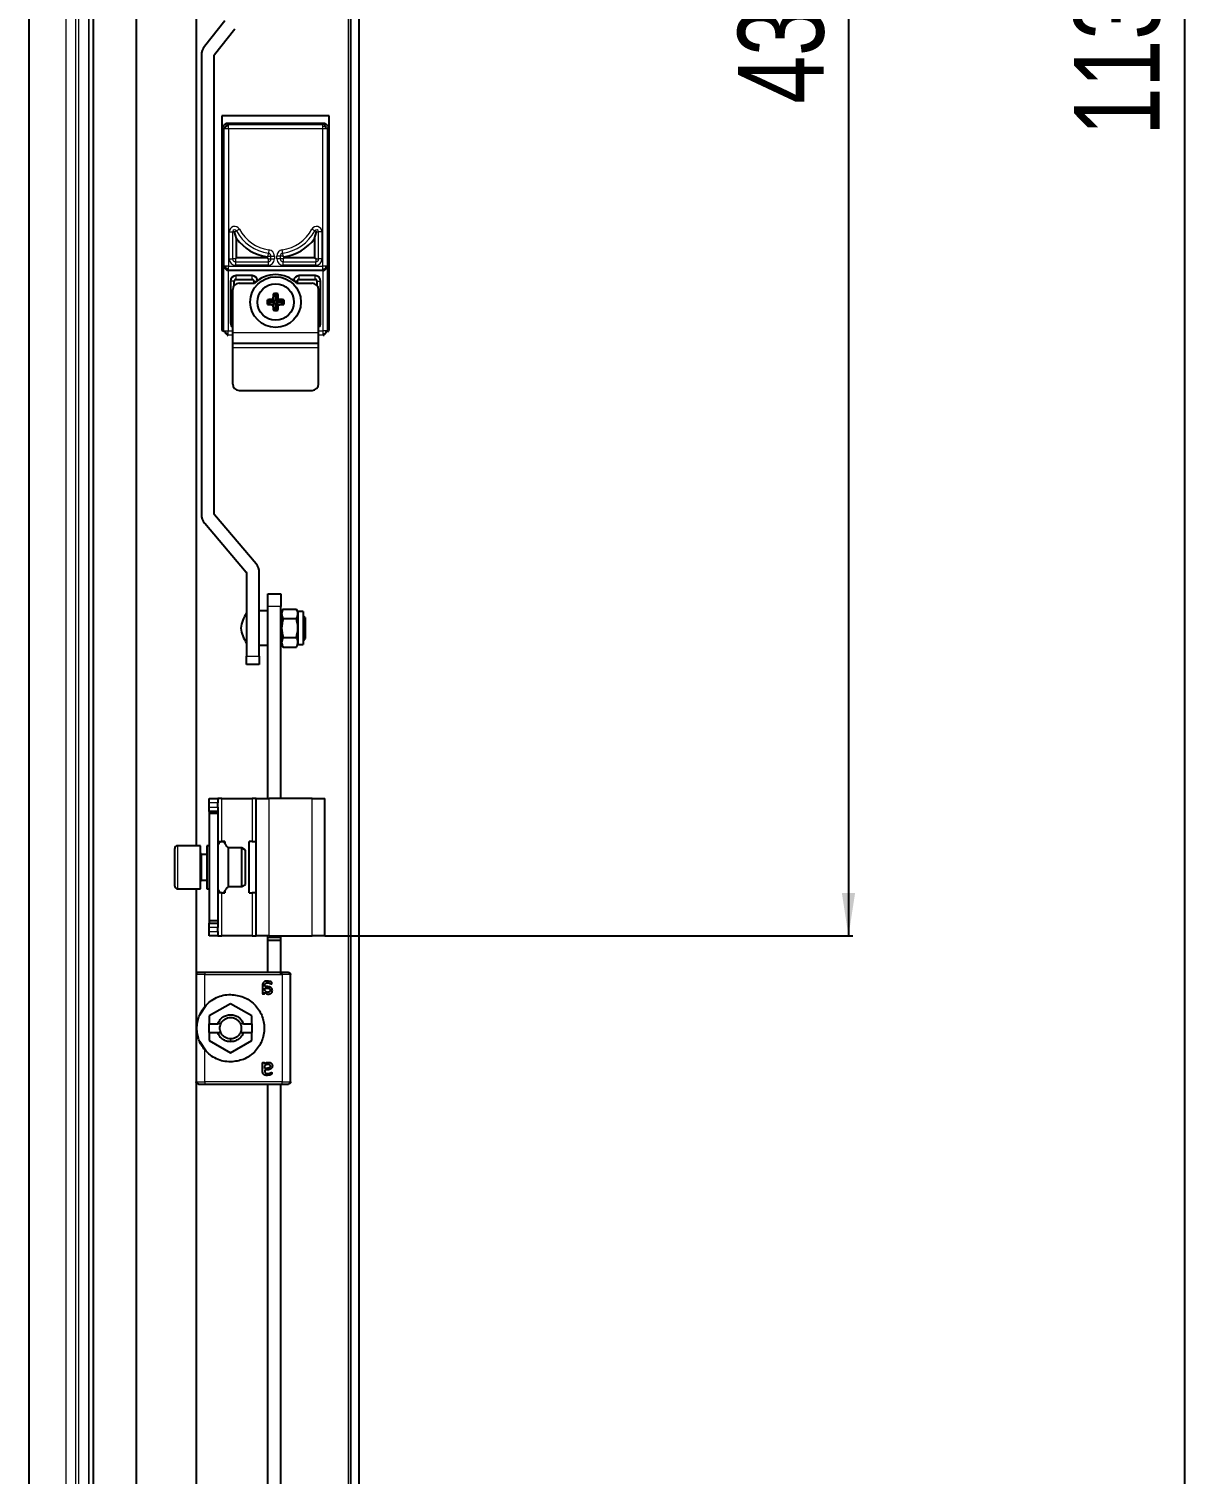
# Model space of a CAD drawing. Header units: millimetres. Extents: x -525 to 1603, y -785 to 978.
# Drawn here: x 1331.7 to 1602.5, y -229.9 to 106.7 of the extents above; entities that cross this region are included whole.
import ezdxf

# ---------------------------------------------------------------- set-up
doc = ezdxf.new("R2010")
doc.units = ezdxf.units.MM
doc.layers.add('FORMAT', color=7, linetype='Continuous')
doc.styles.add('SLDTEXTSTYLE0', font='TXT', dxfattribs={"width": 0.75})
doc.dimstyles.new('SLDDIMSTYLE0', dxfattribs={"dimtxt": 20, "dimasz": 10, "dimexe": 0, "dimexo": 0.0625, "dimgap": 5, "dimtad": 2, "dimdec": 1, "dimrnd": 1e-09, "dimzin": 12, "dimdsep": 46, "dimtxsty": 'SLDTEXTSTYLE0', "dimsah": 1, "dimcen": 0.09, "dimadec": 0, "dimazin": 3, "dimtfac": 1, "dimtofl": 0, "dimtmove": 0, "dimatfit": 3, "dimfxl": 0, "dimfrac": 2, "dimtolj": 1, "dimtzin": 12, "dimarcsym": 0})

# ---------------------------------------------------------------- blocks, each defined once
blk = doc.blocks.new('_D_8')
at = {"layer": 'FORMAT'}
for p, q in [((1400.7, 677.46), (1602.01, 677.46)), ((1601.01, 677.46), (1601.01, -454.54)), ((1400.7, -454.54), (1602.01, -454.54))]:
    blk.add_line(p, q, dxfattribs=at)
for points in [[(1601.01, 677.46), (1599.47, 667.46), (1602.55, 667.46)], [(1601.01, -454.54), (1602.55, -444.54), (1599.47, -444.54)]]:
    blk.add_solid(points, dxfattribs=at)
at = {"layer": 'FORMAT', "insert": (1575.23, 81.91), "char_height": 20, "attachment_point": 1, "rotation": 90, "style": 'SLDTEXTSTYLE0'}
blk.add_mtext('1132', dxfattribs=at)
blk = doc.blocks.new('_D_11')
at = {"layer": 'FORMAT'}
for p, q in [((1400.7, 327.46), (1523.7, 327.46)), ((1522.7, 327.46), (1522.7, -104.54)), ((1400.7, -104.54), (1523.7, -104.54))]:
    blk.add_line(p, q, dxfattribs=at)
for points in [[(1522.7, 327.46), (1521.16, 317.46), (1524.24, 317.46)], [(1522.7, -104.54), (1524.24, -94.54), (1521.16, -94.54)]]:
    blk.add_solid(points, dxfattribs=at)
at = {"layer": 'FORMAT', "insert": (1496.92, 89.3), "char_height": 20, "attachment_point": 1, "rotation": 90, "style": 'SLDTEXTSTYLE0'}
blk.add_mtext('432', dxfattribs=at)

msp = doc.modelspace()

# ---------------------------------------------------------------- linework, layer by layer
at = {"color": 7, "linetype": 'Continuous', "lineweight": 25}
for p, q in [((1406.69, -566.04), (1406.69, 788.96)), ((1408.69, -566.04), (1408.69, 788.96)), ((1356.69, 755.96), (1356.69, -533.04)), ((1346.69, 726.46), (1346.69, -503.54)), ((1331.69, 711.46), (1331.69, -488.54)), ((1370.69, 306.46), (1370.69, -83.54)), ((1377.35, 108.61), (1372.59, 102.64)), ((1374.94, 100.77), (1379.69, 106.74)), ((1371.89, 100.64), (1371.89, -6.34)), ((1374.89, -6.34), (1374.89, 100.64)), ((1401.69, 86.46), (1376.69, 86.46)), ((1376.69, 86.46), (1376.69, 36.46)), ((1377.87, 84.78), (1400.51, 84.78)), ((1401.69, 36.46), (1401.69, 86.46)), ((1376.87, 36.46), (1376.87, 83.78)), ((1401.51, 83.78), (1401.51, 36.46)), ((1380.1, 57.91), (1379.64, 59.46)), ((1380.1, 53.42), (1380.1, 57.91)), ((1398.29, 57.91), (1398.74, 59.46)), ((1398.29, 57.91), (1398.29, 53.42)), ((1380.1, 53.42), (1379.84, 53.16)), ((1387.19, 53.42), (1380.1, 53.42)), ((1387.19, 53.62), (1387.44, 53.83)), ((1387.19, 53.62), (1387.19, 53.42)), ((1387.19, 53.42), (1387.44, 53.16)), ((1391.2, 53.62), (1390.94, 53.83)), ((1391.2, 53.42), (1390.94, 53.16)), ((1391.2, 53.42), (1391.2, 53.62)), ((1398.29, 53.42), (1391.2, 53.42)), ((1398.29, 53.42), (1398.54, 53.16)), ((1378.16, 50.46), (1378.15, 50.46)), ((1378.18, 50.46), (1378.16, 50.46)), ((1400.21, 50.46), (1378.18, 50.46)), ((1378.69, 47.96), (1378.69, 38.26)), ((1379.56, 46.99), (1379.56, 47.96)), ((1383.69, 49.26), (1379.99, 49.26)), ((1379.99, 48.4), (1383.69, 48.4)), ((1380.69, 47.51), (1384.29, 47.51)), ((1384.13, 47.96), (1384.13, 47.51)), ((1394.09, 47.51), (1397.69, 47.51)), ((1394.26, 47.51), (1394.26, 47.96)), ((1398.39, 49.26), (1394.69, 49.26)), ((1394.69, 48.4), (1398.39, 48.4)), ((1398.83, 47.96), (1398.83, 46.99)), ((1399.69, 38.26), (1399.69, 47.96)), ((1400.22, 50.46), (1400.21, 50.46)), ((1400.24, 50.46), (1400.22, 50.46)), ((1379.19, 36.01), (1379.19, 46.01)), ((1389.08, 44.67), (1388.65, 45.03)), ((1389.08, 44.67), (1389.08, 43.23)), ((1389.31, 44.67), (1389.74, 45.03)), ((1389.31, 43.23), (1389.31, 44.67)), ((1399.19, 36.01), (1399.19, 46.01)), ((1387.63, 43.23), (1387.27, 43.66)), ((1387.63, 43), (1387.27, 42.57)), ((1389.08, 43.23), (1387.63, 43.23)), ((1387.63, 43), (1389.08, 43)), ((1389.08, 43.23), (1388.56, 43.74)), ((1389.08, 43), (1388.56, 42.48)), ((1389.08, 41.55), (1388.65, 41.19)), ((1389.08, 43), (1389.08, 41.55)), ((1389.31, 43.23), (1389.82, 43.74)), ((1390.75, 43.23), (1389.31, 43.23)), ((1389.31, 41.55), (1389.31, 43)), ((1389.31, 43), (1389.82, 42.48)), ((1389.31, 43), (1390.75, 43)), ((1389.31, 41.55), (1389.74, 41.19)), ((1390.75, 43.23), (1391.11, 43.66)), ((1390.75, 43), (1391.11, 42.57)), ((1376.69, 36.46), (1376.91, 36.46)), ((1379.19, 33.51), (1379.19, 36.01)), ((1399.19, 33.51), (1399.19, 36.01)), ((1401.48, 36.46), (1401.69, 36.46)), ((1379.19, 33.51), (1399.19, 33.51)), ((1379.19, 32.51), (1379.19, 33.51)), ((1379.19, 24.01), (1379.19, 32.51)), ((1399.19, 32.51), (1399.19, 33.51)), ((1399.19, 24.01), (1399.19, 32.51)), ((1380.69, 22.51), (1397.69, 22.51)), ((1384.63, -17.83), (1374.94, -6.47)), ((1372.66, -8.41), (1382.34, -19.78)), ((1382.39, -19.91), (1382.39, -39.34)), ((1385.39, -39.34), (1385.39, -19.91)), ((1387.39, -27.84), (1387.39, -24.84)), ((1387.39, -24.84), (1390.39, -24.84)), ((1390.39, -24.84), (1390.39, -27.84)), ((1387.39, -28.84), (1385.39, -28.84)), ((1387.39, -72.54), (1387.39, -27.84)), ((1390.39, -72.54), (1390.39, -27.84)), ((1390.59, -29.89), (1390.39, -29.89)), ((1390.94, -28.39), (1390.59, -28.99)), ((1390.59, -28.99), (1390.59, -36.69)), ((1390.94, -28.39), (1394.05, -28.39)), ((1394.39, -28.99), (1394.05, -28.39)), ((1395.59, -28.99), (1394.39, -28.99)), ((1394.39, -28.99), (1394.39, -36.69)), ((1395.59, -28.99), (1395.59, -36.69)), ((1396.09, -30.39), (1395.59, -29.89)), ((1390.94, -30.61), (1394.05, -30.61)), ((1396.09, -30.39), (1396.09, -35.29)), ((1385.39, -36.84), (1387.39, -36.84)), ((1390.39, -35.79), (1390.59, -35.79)), ((1390.59, -36.69), (1390.94, -37.29)), ((1390.94, -35.06), (1394.05, -35.06)), ((1394.05, -37.29), (1394.39, -36.69)), ((1394.39, -36.69), (1395.59, -36.69)), ((1395.59, -35.79), (1396.09, -35.29)), ((1382.39, -41.34), (1382.39, -39.34)), ((1385.39, -39.34), (1385.39, -41.34)), ((1390.94, -37.29), (1394.05, -37.29)), ((1385.39, -41.34), (1382.39, -41.34)), ((1373.69, -73.54), (1373.69, -72.54)), ((1373.69, -72.54), (1375.69, -72.54)), ((1373.69, -74.54), (1373.69, -73.54)), ((1375.69, -72.54), (1375.69, -73.54)), ((1376.69, -72.54), (1375.69, -72.54)), ((1375.69, -74.54), (1375.69, -73.54)), ((1376.69, -72.54), (1383.69, -72.54)), ((1384.69, -72.54), (1383.69, -72.54)), ((1384.69, -72.54), (1387.69, -72.54)), ((1384.69, -104.54), (1384.69, -72.54)), ((1397.69, -72.54), (1387.69, -72.54)), ((1397.69, -72.54), (1400.69, -72.54)), ((1400.69, -104.54), (1400.69, -72.54)), ((1373.69, -75.54), (1373.69, -74.54)), ((1375.69, -75.54), (1373.69, -75.54)), ((1373.69, -75.54), (1373.69, -76.04)), ((1375.69, -76.04), (1373.69, -76.04)), ((1373.69, -76.04), (1373.69, -101.04)), ((1375.69, -74.54), (1375.69, -75.54)), ((1375.69, -75.54), (1375.69, -76.04)), ((1375.69, -76.04), (1375.69, -101.04)), ((1365.69, -92.94), (1365.69, -84.14)), ((1371.69, -83.54), (1366.29, -83.54)), ((1371.69, -93.54), (1371.69, -83.54)), ((1373.69, -83.54), (1373.19, -83.54)), ((1373.19, -83.54), (1373.19, -84.75)), ((1375.69, -82.54), (1376.69, -82.54)), ((1377.39, -82.54), (1376.69, -82.54)), ((1377.39, -82.54), (1377.39, -82.99)), ((1381.33, -84.04), (1378.19, -84.04)), ((1378.19, -93.04), (1378.19, -84.04)), ((1382.19, -84.54), (1381.33, -84.04)), ((1381.33, -93.04), (1381.33, -84.04)), ((1382.99, -94.54), (1382.99, -82.54)), ((1383.69, -82.54), (1382.99, -82.54)), ((1383.69, -82.54), (1384.69, -82.54)), ((1373.19, -85.54), (1371.94, -85.54)), ((1373.19, -84.75), (1373.19, -93.54)), ((1382.19, -92.54), (1382.19, -84.54)), ((1366.29, -93.54), (1371.69, -93.54)), ((1370.69, -93.54), (1370.69, -113.36)), ((1371.94, -91.54), (1373.19, -91.54)), ((1373.19, -93.54), (1373.69, -93.54)), ((1377.39, -94.09), (1377.39, -94.54)), ((1378.19, -93.04), (1381.33, -93.04)), ((1381.33, -93.04), (1382.19, -92.54)), ((1376.69, -94.54), (1375.69, -94.54)), ((1376.69, -94.54), (1377.39, -94.54)), ((1382.99, -94.54), (1383.69, -94.54)), ((1384.69, -94.54), (1383.69, -94.54)), ((1375.69, -101.04), (1373.69, -101.04)), ((1373.69, -101.04), (1373.69, -101.54)), ((1373.69, -101.54), (1375.69, -101.54)), ((1373.69, -102.54), (1373.69, -101.54)), ((1373.69, -103.54), (1373.69, -102.54)), ((1373.69, -104.54), (1373.69, -103.54)), ((1375.69, -101.04), (1375.69, -101.54)), ((1375.69, -101.54), (1375.69, -102.54)), ((1375.69, -103.54), (1375.69, -102.54)), ((1375.69, -103.54), (1375.69, -104.54)), ((1375.69, -104.54), (1373.69, -104.54)), ((1375.69, -104.54), (1376.69, -104.54)), ((1383.69, -104.54), (1376.69, -104.54)), ((1383.69, -104.54), (1384.69, -104.54)), ((1387.69, -104.54), (1384.69, -104.54)), ((1387.39, -105), (1387.39, -104.54)), ((1387.39, -105.5), (1387.39, -105)), ((1387.39, -105.5), (1390.39, -105.5)), ((1387.39, -113.04), (1387.39, -105.5)), ((1387.69, -104.54), (1397.69, -104.54)), ((1390.39, -105), (1390.39, -104.54)), ((1390.39, -105.5), (1390.39, -105)), ((1390.39, -113.34), (1390.39, -105.5)), ((1400.69, -104.54), (1397.69, -104.54)), ((1370.69, -113.54), (1370.69, -138.54)), ((1390.69, -113.04), (1372.69, -113.04)), ((1391.29, -113.04), (1391.04, -113.04)), ((1392.69, -138.54), (1392.69, -113.54)), ((1386.13, -116.08), (1386.13, -117.94)), ((1386.59, -117.94), (1386.59, -117.66)), ((1386.66, -116.33), (1386.66, -116.11)), ((1387.04, -116.33), (1386.66, -116.33)), ((1386.66, -116.68), (1387.09, -116.68)), ((1386.66, -117.27), (1386.66, -116.68)), ((1371.52, -122.91), (1373.03, -120.65)), ((1378.69, -120.32), (1373.74, -123.18)), ((1383.64, -123.18), (1378.69, -120.32)), ((1373.74, -123.18), (1373.74, -125.04)), ((1383.64, -125.04), (1383.64, -123.18)), ((1373.74, -125.04), (1375.71, -125.04)), ((1373.74, -127.04), (1373.74, -125.04)), ((1373.74, -127.04), (1373.74, -128.89)), ((1373.74, -127.04), (1375.71, -127.04)), ((1376.4, -125.04), (1375.71, -125.04)), ((1375.71, -127.04), (1376.4, -127.04)), ((1381.68, -125.04), (1380.98, -125.04)), ((1380.98, -127.04), (1381.68, -127.04)), ((1381.68, -125.04), (1383.64, -125.04)), ((1381.68, -127.04), (1383.64, -127.04)), ((1383.64, -125.04), (1383.64, -127.04)), ((1383.64, -128.89), (1383.64, -127.04)), ((1373.03, -131.42), (1371.52, -129.16)), ((1373.74, -128.89), (1378.69, -131.75)), ((1378.69, -131.75), (1383.64, -128.89)), ((1386.13, -135.99), (1386.13, -134.13)), ((1386.59, -134.13), (1386.59, -134.41)), ((1386.66, -135.39), (1386.66, -134.8)), ((1387.09, -135.39), (1386.66, -135.39)), ((1387.04, -135.74), (1386.66, -135.74)), ((1386.66, -135.74), (1386.66, -135.96)), ((1370.69, -138.71), (1370.69, -433.54)), ((1372.69, -139.04), (1390.69, -139.04)), ((1387.39, -422.54), (1387.39, -139.04)), ((1390.39, -422.54), (1390.39, -139.04)), ((1391.04, -139.04), (1391.29, -139.04))]:
    msp.add_line(p, q, dxfattribs=at)
at = {"color": 8, "linetype": 'Continuous', "lineweight": 18}
for p, q in [((1406.09, 786.36), (1406.09, -563.44)), ((1345.59, 725.36), (1345.59, -502.44)), ((1345.69, 725.46), (1345.69, -502.54)), ((1342.59, 722.36), (1342.59, -499.44)), ((1343.28, 723.06), (1343.28, -500.13)), ((1340.28, 720.06), (1340.28, -497.13)), ((1377.87, 84.78), (1378.18, 84.48)), ((1378.18, 84.48), (1400.21, 84.48)), ((1400.21, 84.48), (1400.51, 84.78)), ((1377.18, 83.48), (1376.87, 83.78)), ((1377.18, 51.46), (1377.18, 83.48)), ((1378.18, 83.48), (1378.18, 51.46)), ((1400.21, 83.48), (1378.18, 83.48)), ((1400.21, 51.46), (1400.21, 83.48)), ((1401.51, 83.78), (1401.21, 83.48)), ((1401.21, 83.48), (1401.21, 51.46)), ((1378.38, 53.16), (1378.38, 59.46)), ((1378.38, 59.46), (1379.18, 59.46)), ((1379.18, 59.46), (1379.18, 53.16)), ((1379.64, 59.46), (1379.18, 59.46)), ((1379.64, 59.46), (1380.05, 59.68)), ((1380.75, 60.06), (1380.05, 59.68)), ((1398.34, 59.68), (1397.63, 60.06)), ((1398.74, 59.46), (1398.34, 59.68)), ((1398.74, 59.46), (1399.2, 59.46)), ((1400, 59.46), (1399.2, 59.46)), ((1399.2, 53.16), (1399.2, 59.46)), ((1400, 59.46), (1400, 53.16)), ((1387.44, 53.83), (1387.53, 54.49)), ((1387.64, 55.28), (1387.53, 54.49)), ((1390.85, 54.49), (1390.75, 55.28)), ((1390.94, 53.83), (1390.85, 54.49)), ((1377.15, 51.46), (1377.18, 51.46)), ((1377.15, 36.42), (1377.15, 51.46)), ((1378.18, 51.46), (1400.21, 51.46)), ((1378.38, 53.16), (1379.18, 53.16)), ((1379.84, 53.16), (1379.18, 53.16)), ((1379.84, 53.16), (1379.84, 52.5)), ((1379.84, 52.5), (1379.84, 51.7)), ((1379.84, 52.5), (1387.44, 52.5)), ((1387.44, 51.7), (1379.84, 51.7)), ((1387.44, 53.83), (1388.1, 53.83)), ((1387.44, 53.16), (1387.44, 52.5)), ((1387.44, 53.16), (1388.1, 53.16)), ((1387.44, 52.5), (1387.44, 51.7)), ((1388.1, 53.83), (1388.9, 53.83)), ((1388.1, 53.16), (1388.1, 53.83)), ((1388.1, 53.16), (1388.9, 53.16)), ((1388.9, 53.83), (1388.9, 53.16)), ((1389.48, 53.16), (1389.48, 53.83)), ((1390.28, 53.83), (1389.48, 53.83)), ((1390.28, 53.16), (1389.48, 53.16)), ((1390.28, 53.83), (1390.28, 53.16)), ((1390.94, 53.83), (1390.28, 53.83)), ((1390.94, 53.16), (1390.28, 53.16)), ((1390.94, 53.16), (1390.94, 52.5)), ((1390.94, 51.7), (1390.94, 52.5)), ((1390.94, 52.5), (1398.54, 52.5)), ((1398.54, 51.7), (1390.94, 51.7)), ((1398.54, 53.16), (1398.54, 52.5)), ((1398.54, 53.16), (1399.2, 53.16)), ((1398.54, 51.7), (1398.54, 52.5)), ((1400, 53.16), (1399.2, 53.16)), ((1401.21, 51.46), (1401.24, 51.46)), ((1401.24, 51.46), (1401.24, 36.42)), ((1378.15, 50.46), (1378.15, 36.42)), ((1379.56, 47.96), (1378.69, 47.96)), ((1379.99, 48.4), (1379.99, 49.26)), ((1383.69, 48.4), (1383.69, 49.26)), ((1384.13, 47.96), (1384.8, 47.96)), ((1394.26, 47.96), (1393.59, 47.96)), ((1394.69, 48.4), (1394.69, 49.26)), ((1398.39, 48.4), (1398.39, 49.26)), ((1398.83, 47.96), (1399.69, 47.96)), ((1400.24, 36.42), (1400.24, 50.46)), ((1379.19, 38.26), (1378.69, 38.26)), ((1399.19, 38.26), (1399.69, 38.26)), ((1376.91, 36.18), (1377.15, 36.42)), ((1378.15, 35.42), (1377.91, 35.18)), ((1378.15, 36.42), (1379.19, 36.42)), ((1379.19, 35.42), (1378.15, 35.42)), ((1379.19, 36.01), (1399.19, 36.01)), ((1399.19, 36.42), (1400.24, 36.42)), ((1400.24, 35.42), (1399.19, 35.42)), ((1400.48, 35.18), (1400.24, 35.42)), ((1401.24, 36.42), (1401.48, 36.18)), ((1379.19, 32.51), (1399.19, 32.51)), ((1390.39, -27.84), (1387.39, -27.84)), ((1382.39, -39.34), (1385.39, -39.34)), ((1375.69, -73.54), (1373.69, -73.54)), ((1376.69, -82.54), (1376.69, -72.54)), ((1383.69, -72.54), (1383.69, -82.54)), ((1387.69, -104.54), (1387.69, -72.54)), ((1397.69, -104.54), (1397.69, -72.54)), ((1373.69, -74.54), (1375.69, -74.54)), ((1366.29, -83.54), (1366.29, -93.54)), ((1371.94, -85.54), (1371.94, -87)), ((1371.94, -87), (1371.94, -91.54)), ((1376.69, -104.54), (1376.69, -94.54)), ((1383.69, -94.54), (1383.69, -104.54)), ((1375.69, -102.54), (1373.69, -102.54)), ((1373.69, -103.54), (1375.69, -103.54)), ((1390.39, -105), (1387.39, -105)), ((1372.69, -120.97), (1372.69, -113.54)), ((1372.69, -113.54), (1390.69, -113.54)), ((1390.69, -113.54), (1390.69, -138.54)), ((1372.69, -138.54), (1372.69, -131.1)), ((1378.69, -128.54), (1378.69, -129.19)), ((1390.69, -138.54), (1372.69, -138.54))]:
    msp.add_line(p, q, dxfattribs=at)
at = {"color": 7, "linetype": 'Continuous', "lineweight": 25}
for radius in [5.9, 4.25]:
    msp.add_circle((1389.19, 43.11), radius, dxfattribs=at)
for centre, radius, start, end in [((1375.09, 100.64), 3.2, 141.4416, 180), ((1375.09, 100.64), 0.2, 141.4416, 180), ((1388.89, 64.44), 10.95, 216.5958, 261.061), ((1389.49, 64.44), 10.95, 278.939, 323.4042), ((1379.99, 47.96), 1.3, 90, 180), ((1380.69, 46.01), 1.5, 90, 180), ((1379.99, 47.96), 0.435, 90, 180), ((1383.69, 47.96), 1.3, 6.3593, 90), ((1383.69, 47.96), 0.435, 0, 90), ((1389.19, 42.51), 7, 45.5847, 134.4153), ((1394.69, 47.96), 1.3, 90, 173.6407), ((1394.69, 47.96), 0.435, 90, 180), ((1397.69, 46.01), 1.5, 0, 90), ((1398.39, 47.96), 1.3, 0, 90), ((1398.39, 47.96), 0.435, 0, 90), ((1407.27, 43.18), 18.72, 174.3168, 178.2751), ((1389.19, 43.11), 2, 74.1146, 105.8854), ((1389.19, 43.11), 1.56, 85.8165, 94.1835), ((1371.11, 43.18), 18.72, 1.7249, 5.6832), ((1389.19, 43.11), 2, 164.1146, 195.8854), ((1389.13, 25.03), 18.72, 91.7249, 95.6832), ((1389.13, 61.19), 18.72, 264.3168, 268.2751), ((1389.19, 43.11), 1.56, 175.8165, 184.1835), ((1407.27, 43.05), 18.72, 181.7249, 185.6832), ((1389.19, 43.11), 2, 254.1146, 285.8854), ((1389.19, 43.11), 1.56, 265.8165, 274.1835), ((1371.11, 43.05), 18.72, 354.3168, 358.2751), ((1389.26, 25.03), 18.72, 84.3168, 88.2751), ((1389.26, 61.19), 18.72, 271.7249, 275.6832), ((1389.19, 43.11), 1.56, 355.8165, 4.1835), ((1389.19, 43.11), 2, 344.1146, 15.8854), ((1379.99, 38.26), 1.3, 180, 232.0201), ((1398.39, 38.26), 1.3, 307.9799, 0), ((1380.69, 24.01), 1.5, 180, 270), ((1397.69, 24.01), 1.5, 270, 0), ((1375.09, -6.34), 3.2, 180, 220.4367), ((1375.09, -6.34), 0.2, 180, 220.4367), ((1382.19, -19.91), 0.2, 0, 40.4367), ((1382.19, -19.91), 3.2, 0, 40.4367), ((1389.03, -33.79), 8, 146.1291, 173.1181), ((1389.03, -31.88), 8, 186.8819, 213.8709), ((1366.29, -84.14), 0.6, 90, 180), ((1371.94, -85.29), 0.25, 180, 270), ((1366.29, -92.94), 0.6, 180, 270), ((1371.94, -91.79), 0.25, 90, 180)]:
    msp.add_arc(centre, radius, start, end, dxfattribs=at)
at = {"color": 8, "linetype": 'Continuous', "lineweight": 18}
for centre, radius, start, end in [((1379.64, 59.46), 1.26, 28.2631, 180), ((1398.74, 59.46), 1.26, 0, 151.7369), ((1379.64, 59.46), 0.46, 28.2631, 180), ((1388.89, 64.44), 10.04, 208.2631, 262.2213), ((1388.89, 64.44), 9.24, 208.2631, 262.2213), ((1389.49, 64.44), 9.24, 277.7787, 331.7369), ((1389.49, 64.44), 10.04, 277.7787, 331.7369), ((1398.74, 59.46), 0.46, 0, 151.7369), ((1387.44, 53.83), 0.66, 0, 82.2213), ((1387.44, 53.83), 1.46, 0, 82.2213), ((1390.94, 53.83), 1.46, 97.7787, 180), ((1390.94, 53.83), 0.66, 97.7787, 180), ((1379.84, 53.16), 1.46, 180, 270), ((1379.84, 53.16), 0.66, 180, 270), ((1387.44, 53.16), 1.46, 270, 0), ((1387.44, 53.16), 0.66, 270, 0), ((1390.94, 53.16), 1.46, 180, 270), ((1390.94, 53.16), 0.66, 180, 270), ((1398.54, 53.16), 1.46, 270, 0), ((1398.54, 53.16), 0.66, 270, 0)]:
    msp.add_arc(centre, radius, start, end, dxfattribs=at)
at = {"color": 7, "linetype": 'Continuous', "lineweight": 25}
for points, knots in [([(1376.87, 83.78), (1376.88, 83.81), (1376.89, 83.93), (1377.02, 84.16), (1377.24, 84.42), (1377.48, 84.62), (1377.67, 84.73), (1377.78, 84.77), (1377.85, 84.78), (1377.87, 84.78)], [0, 0, 0, 0, 0.0566974, 0.2503517, 0.4998638, 0.7488693, 0.8744535, 0.9435148, 1, 1, 1, 1]), ([(1400.51, 84.78), (1400.54, 84.78), (1400.66, 84.77), (1400.88, 84.64), (1401.15, 84.42), (1401.35, 84.18), (1401.46, 83.99), (1401.5, 83.87), (1401.51, 83.81), (1401.51, 83.78)], [0, 0, 0, 0, 0.056697, 0.250352, 0.499864, 0.748869, 0.874453, 0.943515, 1, 1, 1, 1]), ([(1377.15, 51.46), (1377.16, 51.41), (1377.2, 51.2), (1377.43, 50.92), (1377.71, 50.66), (1377.91, 50.54), (1378.04, 50.48), (1378.11, 50.47), (1378.15, 50.46)], [0, 0, 0, 0, 0.125207, 0.499639, 0.74848, 0.874099, 0.946251, 1, 1, 1, 1]), ([(1400.21, 50.46), (1400.24, 50.47), (1400.3, 50.47), (1400.42, 50.52), (1400.61, 50.62), (1400.75, 50.75), (1400.84, 50.83)], [0, 0, 0, 0, 0.124863, 0.249962, 0.500073, 1, 1, 1, 1]), ([(1400.24, 50.46), (1400.27, 50.47), (1400.42, 50.49), (1400.65, 50.65), (1400.92, 50.87), (1401.1, 51.11), (1401.21, 51.31), (1401.23, 51.41), (1401.24, 51.46)], [0, 0, 0, 0, 0.053741, 0.2506254, 0.4994286, 0.749504, 0.8748127, 1, 1, 1, 1]), ([(1390.94, -28.39), (1390.76, -28.78), (1390.42, -29.53), (1390.78, -30.27), (1390.94, -30.61)], [0, 0, 0, 0, 0.534707, 1, 1, 1, 1]), ([(1394.05, -30.61), (1394.23, -30.21), (1394.56, -29.47), (1394.21, -28.73), (1394.05, -28.39)], [0, 0, 0, 0, 0.534707, 1, 1, 1, 1]), ([(1390.94, -30.61), (1390.76, -31.37), (1390.42, -32.85), (1390.77, -34.33), (1390.94, -35.06)], [0, 0, 0, 0, 0.508481, 1, 1, 1, 1]), ([(1394.05, -35.06), (1394.22, -34.31), (1394.56, -32.82), (1394.22, -31.34), (1394.05, -30.61)], [0, 0, 0, 0, 0.508481, 1, 1, 1, 1]), ([(1390.94, -35.06), (1390.76, -35.46), (1390.42, -36.2), (1390.78, -36.94), (1390.94, -37.29)], [0, 0, 0, 0, 0.534707, 1, 1, 1, 1]), ([(1394.05, -37.29), (1394.23, -36.89), (1394.56, -36.15), (1394.21, -35.41), (1394.05, -35.06)], [0, 0, 0, 0, 0.534707, 1, 1, 1, 1]), ([(1378.19, -84.04), (1378.02, -83.88), (1377.67, -83.58), (1377.48, -83.01), (1377.11, -82.7), (1376.77, -82.57), (1376.41, -82.61), (1376.07, -82.8), (1375.82, -83.16), (1375.73, -83.45), (1375.69, -83.6)], [0, 0, 0, 0, 0.185676, 0.371025, 0.466937, 0.562172, 0.656347, 0.751553, 0.873842, 1, 1, 1, 1]), ([(1375.69, -93.47), (1375.73, -93.62), (1375.82, -93.91), (1376.07, -94.28), (1376.41, -94.46), (1376.77, -94.5), (1377.11, -94.37), (1377.48, -94.06), (1377.67, -93.5), (1378.02, -93.19), (1378.19, -93.04)], [0, 0, 0, 0, 0.126158, 0.248447, 0.343653, 0.437828, 0.533063, 0.628975, 0.814324, 1, 1, 1, 1]), ([(1387.25, -115.04), (1387.1, -115.04), (1386.87, -115.05), (1386.59, -115.15), (1386.41, -115.27), (1386.27, -115.43), (1386.15, -115.71), (1386.14, -115.93), (1386.13, -116.08)], [0, 0, 0, 0, 0.250089, 0.382495, 0.500259, 0.622163, 0.750133, 1, 1, 1, 1]), ([(1386.59, -117.66), (1386.72, -117.78), (1386.9, -117.95), (1387.18, -118.06), (1387.34, -118.09), (1387.43, -118.09), (1387.47, -118.09)], [0, 0, 0, 0, 0.499113, 0.749325, 0.874665, 1, 1, 1, 1]), ([(1386.66, -116.11), (1386.67, -116.02), (1386.67, -115.89), (1386.73, -115.72), (1386.81, -115.61), (1386.91, -115.53), (1387.04, -115.48), (1387.17, -115.45), (1387.26, -115.45), (1387.3, -115.45)], [0, 0, 0, 0, 0.250023, 0.382539, 0.499802, 0.620838, 0.749652, 0.874777, 1, 1, 1, 1]), ([(1387.38, -117.68), (1387.31, -117.68), (1387.17, -117.67), (1386.91, -117.53), (1386.76, -117.37), (1386.66, -117.27)], [0, 0, 0, 0, 0.249939, 0.499864, 1, 1, 1, 1]), ([(1388.43, -117.25), (1388.42, -117.17), (1388.41, -117.02), (1388.32, -116.8), (1388.16, -116.62), (1387.9, -116.45), (1387.51, -116.35), (1387.2, -116.34), (1387.04, -116.33)], [0, 0, 0, 0, 0.125049, 0.249886, 0.370856, 0.49982, 0.749609, 1, 1, 1, 1]), ([(1387.09, -116.68), (1387.19, -116.69), (1387.38, -116.69), (1387.6, -116.76), (1387.75, -116.85), (1387.84, -116.95), (1387.89, -117.08), (1387.9, -117.17), (1387.9, -117.21)], [0, 0, 0, 0, 0.279652, 0.500248, 0.629485, 0.750186, 0.875763, 1, 1, 1, 1]), ([(1388.31, -115.53), (1388.31, -115.48), (1388.31, -115.39), (1388.24, -115.31), (1388.11, -115.22), (1387.78, -115.09), (1387.46, -115.06), (1387.25, -115.04)], [0, 0, 0, 0, 0.124693, 0.187182, 0.249773, 0.500039, 1, 1, 1, 1]), ([(1387.3, -115.45), (1387.46, -115.47), (1387.7, -115.49), (1387.96, -115.62), (1388.08, -115.69), (1388.15, -115.73), (1388.19, -115.74), (1388.21, -115.74)], [0, 0, 0, 0, 0.4987, 0.749508, 0.874949, 0.946783, 1, 1, 1, 1]), ([(1387.9, -117.21), (1387.89, -117.28), (1387.88, -117.38), (1387.82, -117.49), (1387.76, -117.57), (1387.67, -117.62), (1387.58, -117.66), (1387.48, -117.68), (1387.42, -117.68), (1387.38, -117.68)], [0, 0, 0, 0, 0.249168, 0.373635, 0.49939, 0.619394, 0.749656, 0.87477, 1, 1, 1, 1]), ([(1387.47, -118.09), (1387.59, -118.09), (1387.77, -118.08), (1388, -117.99), (1388.15, -117.89), (1388.28, -117.76), (1388.4, -117.56), (1388.42, -117.37), (1388.43, -117.25)], [0, 0, 0, 0, 0.25007, 0.379181, 0.500499, 0.62417, 0.750842, 1, 1, 1, 1]), ([(1388.21, -115.74), (1388.22, -115.74), (1388.23, -115.74), (1388.25, -115.73), (1388.27, -115.71), (1388.29, -115.69), (1388.3, -115.65), (1388.31, -115.61), (1388.31, -115.57), (1388.31, -115.55), (1388.31, -115.53)], [0, 0, 0, 0, 0.128825, 0.180169, 0.243397, 0.36986, 0.499864, 0.749649, 0.843476, 1, 1, 1, 1]), ([(1372.69, -131.1), (1372.41, -130.72), (1371.84, -129.97), (1371.28, -128.72), (1370.93, -127.44), (1370.8, -126.04), (1370.93, -124.63), (1371.28, -123.35), (1371.84, -122.1), (1372.41, -121.35), (1372.69, -120.97)], [0, 0, 0, 0, 0.125762, 0.25037, 0.375307, 0.500139, 0.62481, 0.749763, 0.874888, 1, 1, 1, 1]), ([(1386.13, -117.94), (1386.13, -117.96), (1386.14, -117.97), (1386.15, -117.99), (1386.18, -118.01), (1386.25, -118.03), (1386.32, -118.04), (1386.36, -118.04)], [0, 0, 0, 0, 0.124881, 0.183376, 0.250934, 0.500336, 1, 1, 1, 1]), ([(1386.36, -118.04), (1386.41, -118.04), (1386.48, -118.03), (1386.55, -118.02), (1386.58, -117.99), (1386.59, -117.97), (1386.59, -117.95), (1386.59, -117.94)], [0, 0, 0, 0, 0.499718, 0.749437, 0.810587, 0.875078, 1, 1, 1, 1]), ([(1386.13, -134.13), (1386.13, -134.12), (1386.14, -134.1), (1386.15, -134.08), (1386.18, -134.06), (1386.25, -134.04), (1386.32, -134.04), (1386.36, -134.04)], [0, 0, 0, 0, 0.124884, 0.186377, 0.250914, 0.500322, 1, 1, 1, 1]), ([(1386.36, -134.04), (1386.41, -134.04), (1386.47, -134.04), (1386.54, -134.05), (1386.56, -134.07), (1386.58, -134.08), (1386.59, -134.1), (1386.59, -134.12), (1386.59, -134.13)], [0, 0, 0, 0, 0.499162, 0.644242, 0.749698, 0.813605, 0.875217, 1, 1, 1, 1]), ([(1386.59, -134.41), (1386.72, -134.29), (1386.9, -134.12), (1387.22, -134), (1387.38, -133.98), (1387.47, -133.98)], [0, 0, 0, 0, 0.499364, 0.749701, 1, 1, 1, 1]), ([(1386.66, -134.8), (1386.76, -134.7), (1386.91, -134.54), (1387.14, -134.43), (1387.28, -134.39), (1387.35, -134.39), (1387.38, -134.39)], [0, 0, 0, 0, 0.499765, 0.749504, 0.874771, 1, 1, 1, 1]), ([(1387.38, -134.39), (1387.45, -134.39), (1387.55, -134.4), (1387.67, -134.45), (1387.75, -134.5), (1387.82, -134.58), (1387.87, -134.66), (1387.89, -134.76), (1387.9, -134.83), (1387.9, -134.86)], [0, 0, 0, 0, 0.2496231, 0.3771401, 0.499734, 0.6227303, 0.7498125, 0.8748762, 1, 1, 1, 1]), ([(1387.47, -133.98), (1387.59, -133.98), (1387.77, -134), (1388, -134.08), (1388.15, -134.18), (1388.28, -134.31), (1388.4, -134.52), (1388.42, -134.7), (1388.43, -134.82)], [0, 0, 0, 0, 0.25007, 0.379559, 0.500499, 0.624556, 0.750843, 1, 1, 1, 1]), ([(1387.25, -137.04), (1387.17, -137.03), (1387.03, -137.03), (1386.8, -136.99), (1386.59, -136.93), (1386.41, -136.81), (1386.27, -136.64), (1386.15, -136.36), (1386.14, -136.14), (1386.13, -135.99)], [0, 0, 0, 0, 0.125255, 0.250437, 0.383066, 0.500493, 0.622629, 0.75025, 1, 1, 1, 1]), ([(1386.66, -135.96), (1386.66, -136.01), (1386.67, -136.09), (1386.69, -136.23), (1386.73, -136.36), (1386.81, -136.47), (1386.91, -136.55), (1387.08, -136.61), (1387.21, -136.62), (1387.3, -136.62)], [0, 0, 0, 0, 0.125295, 0.250514, 0.383518, 0.50035, 0.621938, 0.750243, 1, 1, 1, 1]), ([(1388.43, -134.82), (1388.43, -134.86), (1388.43, -134.94), (1388.4, -135.09), (1388.32, -135.28), (1388.16, -135.45), (1387.9, -135.62), (1387.51, -135.72), (1387.2, -135.74), (1387.04, -135.74)], [0, 0, 0, 0, 0.0626366, 0.1252782, 0.2500723, 0.3748405, 0.4999941, 0.7496958, 1, 1, 1, 1]), ([(1387.9, -134.86), (1387.9, -134.9), (1387.89, -135), (1387.84, -135.12), (1387.75, -135.23), (1387.6, -135.32), (1387.38, -135.38), (1387.19, -135.39), (1387.09, -135.39)], [0, 0, 0, 0, 0.124446, 0.249795, 0.37, 0.499734, 0.719932, 1, 1, 1, 1]), ([(1388.31, -136.54), (1388.31, -136.57), (1388.31, -136.62), (1388.29, -136.7), (1388.24, -136.77), (1388.11, -136.86), (1387.78, -136.99), (1387.46, -137.02), (1387.25, -137.04)], [0, 0, 0, 0, 0.0626863, 0.1251726, 0.1876279, 0.2501847, 0.5003136, 1, 1, 1, 1]), ([(1387.3, -136.62), (1387.46, -136.61), (1387.77, -136.58), (1388.04, -136.37), (1388.19, -136.33), (1388.21, -136.33)], [0, 0, 0, 0, 0.498852, 0.946609, 1, 1, 1, 1]), ([(1388.21, -136.33), (1388.22, -136.33), (1388.24, -136.33), (1388.25, -136.34), (1388.27, -136.36), (1388.29, -136.38), (1388.31, -136.44), (1388.31, -136.5), (1388.31, -136.54)], [0, 0, 0, 0, 0.13107, 0.182437, 0.243796, 0.371388, 0.500442, 1, 1, 1, 1])]:
    msp.add_open_spline(points, degree=3, knots=knots, dxfattribs=at)
at = {"color": 8, "linetype": 'Continuous', "lineweight": 18}
for points, knots in [([(1378.18, 84.48), (1378.14, 84.48), (1378.08, 84.47), (1377.97, 84.43), (1377.77, 84.32), (1377.64, 84.2), (1377.54, 84.11)], [0, 0, 0, 0, 0.124863, 0.249962, 0.500073, 1, 1, 1, 1]), ([(1378.18, 84.11), (1378.18, 84.19), (1378.18, 84.32), (1378.18, 84.42), (1378.18, 84.47), (1378.18, 84.48), (1378.18, 84.48)], [0, 0, 0, 0, 0.499933, 0.750044, 0.87514, 1, 1, 1, 1]), ([(1400.21, 84.11), (1400.21, 84.21), (1400.21, 84.35), (1400.21, 84.46), (1400.21, 84.48), (1400.21, 84.48)], [0, 0, 0, 0, 0.633094, 0.851999, 1, 1, 1, 1]), ([(1400.84, 84.11), (1400.75, 84.2), (1400.61, 84.32), (1400.42, 84.43), (1400.3, 84.47), (1400.24, 84.48), (1400.21, 84.48)], [0, 0, 0, 0, 0.4999316, 0.750046, 0.8751428, 1, 1, 1, 1]), ([(1377.54, 84.11), (1377.46, 84.02), (1377.34, 83.88), (1377.23, 83.69), (1377.18, 83.57), (1377.18, 83.51), (1377.18, 83.48)], [0, 0, 0, 0, 0.499932, 0.750046, 0.875143, 1, 1, 1, 1]), ([(1377.55, 83.48), (1377.44, 83.48), (1377.3, 83.48), (1377.19, 83.48), (1377.18, 83.48), (1377.18, 83.48)], [0, 0, 0, 0, 0.633094, 0.851999, 1, 1, 1, 1]), ([(1377.54, 84.11), (1377.55, 84.11), (1377.56, 84.1), (1377.63, 84.03), (1377.65, 84)], [0, 0, 0, 0, 0.584601, 1, 1, 1, 1]), ([(1377.55, 83.48), (1377.55, 83.59), (1377.56, 83.78), (1377.63, 83.94), (1377.65, 84)], [0, 0, 0, 0, 0.584782, 1, 1, 1, 1]), ([(1378.18, 83.48), (1378.14, 83.48), (1378.05, 83.48), (1377.82, 83.48), (1377.67, 83.48), (1377.55, 83.48)], [0, 0, 0, 0, 0.148001, 0.366906, 1, 1, 1, 1]), ([(1378.18, 84.11), (1378.07, 84.1), (1377.88, 84.09), (1377.72, 84.03), (1377.65, 84)], [0, 0, 0, 0, 0.584782, 1, 1, 1, 1]), ([(1378.18, 83.48), (1378.18, 83.51), (1378.18, 83.57), (1378.18, 83.69), (1378.18, 83.88), (1378.18, 84.02), (1378.18, 84.11)], [0, 0, 0, 0, 0.124527, 0.250035, 0.500121, 1, 1, 1, 1]), ([(1400.21, 83.48), (1400.21, 83.52), (1400.21, 83.61), (1400.21, 83.83), (1400.21, 83.99), (1400.21, 84.11)], [0, 0, 0, 0, 0.148001, 0.3669064, 1, 1, 1, 1]), ([(1400.21, 84.11), (1400.32, 84.1), (1400.5, 84.09), (1400.66, 84.03), (1400.73, 84)], [0, 0, 0, 0, 0.584782, 1, 1, 1, 1]), ([(1400.84, 83.48), (1400.72, 83.48), (1400.56, 83.48), (1400.34, 83.48), (1400.25, 83.48), (1400.21, 83.48)], [0, 0, 0, 0, 0.633094, 0.851999, 1, 1, 1, 1]), ([(1400.84, 84.11), (1400.83, 84.11), (1400.82, 84.1), (1400.76, 84.03), (1400.73, 84)], [0, 0, 0, 0, 0.584601, 1, 1, 1, 1]), ([(1400.84, 83.48), (1400.83, 83.59), (1400.82, 83.78), (1400.76, 83.94), (1400.73, 84)], [0, 0, 0, 0, 0.584782, 1, 1, 1, 1]), ([(1401.21, 83.48), (1401.21, 83.51), (1401.2, 83.57), (1401.16, 83.69), (1401.05, 83.88), (1400.92, 84.02), (1400.84, 84.11)], [0, 0, 0, 0, 0.124863, 0.249962, 0.500073, 1, 1, 1, 1]), ([(1401.21, 83.48), (1401.2, 83.48), (1401.19, 83.48), (1401.08, 83.48), (1400.94, 83.48), (1400.84, 83.48)], [0, 0, 0, 0, 0.148001, 0.366906, 1, 1, 1, 1]), ([(1377.55, 51.46), (1377.46, 51.46), (1377.34, 51.46), (1377.23, 51.46), (1377.19, 51.46), (1377.18, 51.46), (1377.18, 51.46)], [0, 0, 0, 0, 0.49988, 0.749964, 0.875473, 1, 1, 1, 1]), ([(1377.54, 50.83), (1377.44, 50.95), (1377.3, 51.11), (1377.19, 51.34), (1377.18, 51.43), (1377.18, 51.46)], [0, 0, 0, 0, 0.633497, 0.852215, 1, 1, 1, 1]), ([(1377.54, 50.83), (1377.55, 50.84), (1377.56, 50.85), (1377.63, 50.91), (1377.65, 50.94)], [0, 0, 0, 0, 0.5850478, 1, 1, 1, 1]), ([(1378.18, 50.46), (1378.14, 50.47), (1378.05, 50.48), (1377.82, 50.59), (1377.66, 50.73), (1377.54, 50.83)], [0, 0, 0, 0, 0.147785, 0.366503, 1, 1, 1, 1]), ([(1378.18, 51.46), (1378.14, 51.46), (1378.08, 51.46), (1377.97, 51.46), (1377.78, 51.46), (1377.64, 51.46), (1377.55, 51.46)], [0, 0, 0, 0, 0.124527, 0.250035, 0.500121, 1, 1, 1, 1]), ([(1377.55, 51.46), (1377.55, 51.35), (1377.56, 51.17), (1377.63, 51.01), (1377.65, 50.94)], [0, 0, 0, 0, 0.585225, 1, 1, 1, 1]), ([(1378.18, 50.83), (1378.07, 50.84), (1377.88, 50.85), (1377.72, 50.91), (1377.65, 50.94)], [0, 0, 0, 0, 0.585048, 1, 1, 1, 1]), ([(1378.18, 50.83), (1378.18, 50.93), (1378.18, 51.06), (1378.18, 51.25), (1378.18, 51.37), (1378.18, 51.43), (1378.18, 51.46)], [0, 0, 0, 0, 0.4998775, 0.7499648, 0.8754836, 1, 1, 1, 1]), ([(1378.18, 50.46), (1378.18, 50.47), (1378.18, 50.47), (1378.18, 50.52), (1378.18, 50.62), (1378.18, 50.75), (1378.18, 50.83)], [0, 0, 0, 0, 0.124863, 0.249962, 0.500073, 1, 1, 1, 1]), ([(1400.21, 50.83), (1400.21, 50.95), (1400.21, 51.11), (1400.21, 51.34), (1400.21, 51.43), (1400.21, 51.46)], [0, 0, 0, 0, 0.633497, 0.852215, 1, 1, 1, 1]), ([(1400.84, 51.46), (1400.74, 51.46), (1400.61, 51.46), (1400.42, 51.46), (1400.3, 51.46), (1400.24, 51.46), (1400.21, 51.46)], [0, 0, 0, 0, 0.49988, 0.749964, 0.875473, 1, 1, 1, 1]), ([(1400.21, 50.83), (1400.32, 50.84), (1400.5, 50.85), (1400.67, 50.91), (1400.73, 50.94)], [0, 0, 0, 0, 0.585048, 1, 1, 1, 1]), ([(1400.21, 50.46), (1400.21, 50.47), (1400.21, 50.48), (1400.21, 50.59), (1400.21, 50.73), (1400.21, 50.83)], [0, 0, 0, 0, 0.147785, 0.366503, 1, 1, 1, 1]), ([(1400.84, 51.46), (1400.83, 51.35), (1400.82, 51.17), (1400.76, 51.01), (1400.73, 50.94)], [0, 0, 0, 0, 0.585225, 1, 1, 1, 1]), ([(1400.84, 50.83), (1400.83, 50.84), (1400.83, 50.85), (1400.76, 50.91), (1400.73, 50.94)], [0, 0, 0, 0, 0.585048, 1, 1, 1, 1]), ([(1401.21, 51.46), (1401.21, 51.46), (1401.2, 51.46), (1401.15, 51.46), (1401.05, 51.46), (1400.92, 51.46), (1400.84, 51.46)], [0, 0, 0, 0, 0.124527, 0.250035, 0.500121, 1, 1, 1, 1]), ([(1400.84, 50.83), (1400.92, 50.93), (1401.05, 51.06), (1401.15, 51.25), (1401.2, 51.37), (1401.21, 51.43), (1401.21, 51.46)], [0, 0, 0, 0, 0.4998775, 0.7499648, 0.8754836, 1, 1, 1, 1]), ([(1377.15, 36.42), (1377.15, 36.42), (1377.16, 36.42), (1377.27, 36.42), (1377.41, 36.42), (1377.52, 36.42)], [0, 0, 0, 0, 0.148001, 0.366906, 1, 1, 1, 1]), ([(1377.15, 36.42), (1377.15, 36.39), (1377.16, 36.32), (1377.2, 36.21), (1377.31, 36.02), (1377.43, 35.88), (1377.52, 35.79)], [0, 0, 0, 0, 0.124863, 0.249962, 0.500073, 1, 1, 1, 1]), ([(1377.52, 36.42), (1377.64, 36.42), (1377.79, 36.42), (1378.02, 36.42), (1378.11, 36.42), (1378.15, 36.42)], [0, 0, 0, 0, 0.633094, 0.851999, 1, 1, 1, 1]), ([(1377.52, 36.42), (1377.52, 36.31), (1377.53, 36.12), (1377.6, 35.96), (1377.63, 35.9)], [0, 0, 0, 0, 0.584782, 1, 1, 1, 1]), ([(1377.52, 35.79), (1377.52, 35.79), (1377.53, 35.8), (1377.6, 35.87), (1377.63, 35.9)], [0, 0, 0, 0, 0.584601, 1, 1, 1, 1]), ([(1377.52, 35.79), (1377.61, 35.7), (1377.75, 35.58), (1377.94, 35.47), (1378.05, 35.43), (1378.11, 35.42), (1378.15, 35.42)], [0, 0, 0, 0, 0.499931, 0.750045, 0.875142, 1, 1, 1, 1]), ([(1378.15, 35.79), (1378.04, 35.8), (1377.85, 35.8), (1377.69, 35.87), (1377.63, 35.9)], [0, 0, 0, 0, 0.584782, 1, 1, 1, 1]), ([(1378.15, 35.79), (1378.15, 35.88), (1378.15, 36.02), (1378.15, 36.21), (1378.15, 36.32), (1378.15, 36.39), (1378.15, 36.42)], [0, 0, 0, 0, 0.49988, 0.749964, 0.875473, 1, 1, 1, 1]), ([(1378.15, 35.42), (1378.15, 35.42), (1378.15, 35.43), (1378.15, 35.47), (1378.15, 35.58), (1378.15, 35.71), (1378.15, 35.79)], [0, 0, 0, 0, 0.124859, 0.249955, 0.500068, 1, 1, 1, 1]), ([(1400.87, 36.42), (1400.77, 36.42), (1400.64, 36.42), (1400.45, 36.42), (1400.33, 36.42), (1400.27, 36.42), (1400.24, 36.42)], [0, 0, 0, 0, 0.49988, 0.749964, 0.875473, 1, 1, 1, 1]), ([(1400.24, 35.79), (1400.24, 35.91), (1400.24, 36.07), (1400.24, 36.29), (1400.24, 36.38), (1400.24, 36.42)], [0, 0, 0, 0, 0.6330936, 0.851999, 1, 1, 1, 1]), ([(1400.24, 35.79), (1400.35, 35.8), (1400.53, 35.8), (1400.69, 35.87), (1400.76, 35.9)], [0, 0, 0, 0, 0.584782, 1, 1, 1, 1]), ([(1400.24, 35.42), (1400.24, 35.42), (1400.24, 35.43), (1400.24, 35.55), (1400.24, 35.69), (1400.24, 35.79)], [0, 0, 0, 0, 0.148001, 0.366906, 1, 1, 1, 1]), ([(1400.24, 35.42), (1400.27, 35.42), (1400.33, 35.43), (1400.45, 35.47), (1400.64, 35.58), (1400.78, 35.7), (1400.87, 35.79)], [0, 0, 0, 0, 0.124863, 0.249962, 0.500073, 1, 1, 1, 1]), ([(1400.87, 36.42), (1400.86, 36.31), (1400.85, 36.12), (1400.79, 35.96), (1400.76, 35.9)], [0, 0, 0, 0, 0.5847816, 1, 1, 1, 1]), ([(1400.87, 35.79), (1400.86, 35.79), (1400.85, 35.8), (1400.79, 35.87), (1400.76, 35.9)], [0, 0, 0, 0, 0.584601, 1, 1, 1, 1]), ([(1401.24, 36.42), (1401.24, 36.42), (1401.23, 36.42), (1401.18, 36.42), (1401.08, 36.42), (1400.95, 36.42), (1400.87, 36.42)], [0, 0, 0, 0, 0.124859, 0.249955, 0.500068, 1, 1, 1, 1]), ([(1400.87, 35.79), (1400.95, 35.88), (1401.08, 36.02), (1401.18, 36.21), (1401.23, 36.32), (1401.24, 36.39), (1401.24, 36.42)], [0, 0, 0, 0, 0.4999316, 0.750046, 0.8751428, 1, 1, 1, 1])]:
    msp.add_open_spline(points, degree=3, knots=knots, dxfattribs=at)
at = {"color": 7, "linetype": 'Continuous', "lineweight": 25}
for points in [[(1371.19, -113.04), (1371.13, -113.04), (1371, -113.06), (1370.83, -113.17), (1370.72, -113.34), (1370.7, -113.47), (1370.69, -113.54)], [(1372.69, -113.04), (1372.5, -113.04), (1372.1, -113.04), (1371.61, -113.04), (1371.26, -113.04), (1371.22, -113.04), (1371.19, -113.04)], [(1392.19, -113.04), (1392.17, -113.04), (1392.12, -113.04), (1391.78, -113.04), (1391.28, -113.04), (1390.89, -113.04), (1390.69, -113.04)], [(1392.19, -113.04), (1392.26, -113.04), (1392.39, -113.06), (1392.55, -113.17), (1392.67, -113.34), (1392.69, -113.47), (1392.69, -113.54)], [(1372.69, -120.97), (1373.09, -120.56), (1373.88, -119.74), (1375.36, -118.87), (1376.98, -118.29), (1378.12, -118.22), (1378.69, -118.19)], [(1378.69, -118.19), (1379.72, -118.3), (1381.77, -118.54), (1384.39, -120.36), (1386.13, -122.95), (1386.75, -126.04), (1386.13, -129.12), (1384.39, -131.72), (1381.77, -133.53), (1379.72, -133.77), (1378.69, -133.89)], [(1375.71, -125.04), (1375.84, -124.74), (1376.1, -124.13), (1376.83, -123.44), (1377.71, -122.99), (1378.69, -122.83), (1379.68, -122.99), (1380.56, -123.44), (1381.28, -124.13), (1381.55, -124.74), (1381.68, -125.04)], [(1376.4, -125.04), (1376.52, -124.82), (1376.75, -124.4), (1377.31, -123.92), (1377.97, -123.6), (1378.45, -123.56), (1378.69, -123.54)], [(1378.69, -123.54), (1378.93, -123.56), (1379.42, -123.6), (1380.08, -123.92), (1380.64, -124.4), (1380.87, -124.82), (1380.98, -125.04)], [(1378.69, -129.19), (1378.36, -129.16), (1377.71, -129.1), (1376.83, -128.63), (1376.1, -127.94), (1375.84, -127.34), (1375.71, -127.04)], [(1376.4, -127.04), (1376.34, -126.87), (1376.22, -126.55), (1376.18, -126.04), (1376.22, -125.52), (1376.34, -125.2), (1376.4, -125.04)], [(1378.69, -128.54), (1378.45, -128.52), (1377.97, -128.48), (1377.31, -128.15), (1376.75, -127.68), (1376.52, -127.25), (1376.4, -127.04)], [(1381.68, -127.04), (1381.55, -127.34), (1381.28, -127.94), (1380.56, -128.63), (1379.68, -129.1), (1379.02, -129.16), (1378.69, -129.19)], [(1380.98, -127.04), (1380.87, -127.25), (1380.64, -127.68), (1380.08, -128.15), (1379.42, -128.48), (1378.93, -128.52), (1378.69, -128.54)], [(1380.98, -125.04), (1381.04, -125.2), (1381.16, -125.52), (1381.21, -126.04), (1381.16, -126.55), (1381.04, -126.87), (1380.98, -127.04)], [(1378.69, -133.89), (1378.12, -133.85), (1376.98, -133.78), (1375.36, -133.2), (1373.88, -132.33), (1373.09, -131.51), (1372.69, -131.1)], [(1371.19, -139.04), (1371.13, -139.03), (1371, -139.01), (1370.83, -138.9), (1370.72, -138.73), (1370.7, -138.6), (1370.69, -138.54)], [(1371.19, -139.04), (1371.22, -139.04), (1371.26, -139.04), (1371.61, -139.04), (1372.1, -139.04), (1372.5, -139.04), (1372.69, -139.04)], [(1390.69, -139.04), (1390.89, -139.04), (1391.28, -139.04), (1391.78, -139.04), (1392.12, -139.04), (1392.17, -139.04), (1392.19, -139.04)], [(1392.69, -138.54), (1392.69, -138.6), (1392.67, -138.73), (1392.55, -138.9), (1392.39, -139.01), (1392.26, -139.03), (1392.19, -139.04)]]:
    msp.add_open_spline(points, degree=3, dxfattribs=at)
at = {"color": 8, "linetype": 'Continuous', "lineweight": 18}
for points in [[(1372.69, -113.54), (1372.43, -113.54), (1371.91, -113.54), (1371.25, -113.54), (1370.78, -113.54), (1370.72, -113.54), (1370.69, -113.54)], [(1372.69, -113.04), (1372.69, -113.04), (1372.69, -113.06), (1372.69, -113.17), (1372.69, -113.34), (1372.69, -113.47), (1372.69, -113.54)], [(1390.69, -113.54), (1390.69, -113.47), (1390.69, -113.34), (1390.69, -113.17), (1390.69, -113.06), (1390.69, -113.04), (1390.69, -113.04)], [(1392.69, -113.54), (1392.66, -113.54), (1392.6, -113.54), (1392.14, -113.54), (1391.48, -113.54), (1390.95, -113.54), (1390.69, -113.54)], [(1370.69, -138.54), (1370.72, -138.54), (1370.78, -138.54), (1371.25, -138.54), (1371.91, -138.54), (1372.43, -138.54), (1372.69, -138.54)], [(1372.69, -138.54), (1372.69, -138.6), (1372.69, -138.73), (1372.69, -138.9), (1372.69, -139.01), (1372.69, -139.03), (1372.69, -139.04)], [(1390.69, -139.04), (1390.69, -139.03), (1390.69, -139.01), (1390.69, -138.9), (1390.69, -138.73), (1390.69, -138.6), (1390.69, -138.54)], [(1390.69, -138.54), (1390.95, -138.54), (1391.48, -138.54), (1392.14, -138.54), (1392.6, -138.54), (1392.66, -138.54), (1392.69, -138.54)]]:
    msp.add_open_spline(points, degree=3, dxfattribs=at)

# ---------------------------------------------------------------- dimensions: what is measured, and where the dimension line sits
at = {"layer": 'FORMAT'}
for base, p1, p2, picture, middle in [((1601.01, -454.54), (1400.69, 677.46), (1400.69, -454.54), '_D_8', (1601.01, 111.46)), ((1522.7, -104.54), (1400.69, 327.46), (1400.69, -104.54), '_D_11', (1522.7, 111.46))]:
    dim = msp.add_linear_dim(base=base, p1=p1, p2=p2, angle=90, dimstyle='SLDDIMSTYLE0', dxfattribs=at)
    dim.commit()
    dim.dimension.update_dxf_attribs({"geometry": picture, "text_midpoint": middle, "dimtype": 160})

doc.saveas('drawing.dxf')
